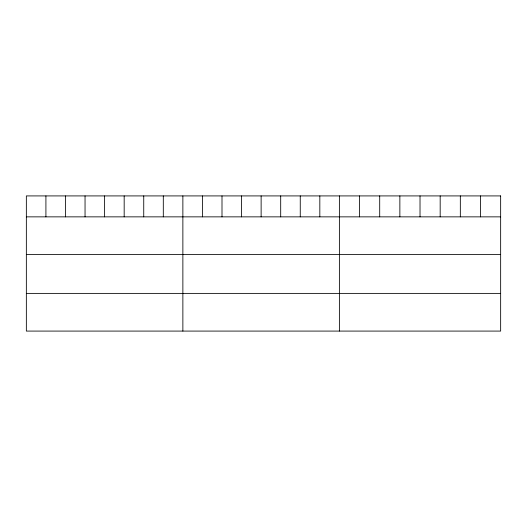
<?xml version="1.0" encoding="UTF-8"?>
<svg xmlns="http://www.w3.org/2000/svg" width="527" height="527" viewBox="0 0 527 527"><rect width="100%" height="100%" fill="white"/><g stroke="black" fill="none" stroke-linecap="round" stroke-linejoin="round"><path stroke-width="0.79" d="M26.35 216.86L500.65 216.86M26.35 254.554L500.65 254.554M26.35 293.387L500.65 293.387M480.492 195.919L480.492 216.86M460.334 195.919L460.334 216.86M440.177 195.919L440.177 216.86M420.019 195.919L420.019 216.86M399.861 195.919L399.861 216.86M379.703 195.919L379.703 216.86M359.546 195.919L359.546 216.86M339.388 195.919L339.388 331.081M319.823 195.919L319.823 216.86M300.258 195.919L300.258 216.86M280.693 195.919L280.693 216.86M261.128 195.919L261.128 216.86M241.564 195.919L241.564 216.86M221.999 195.919L221.999 216.86M202.434 195.919L202.434 216.86M182.869 195.919L182.869 331.081M163.304 195.919L163.304 216.86M143.739 195.919L143.739 216.86M124.174 195.919L124.174 216.86M104.609 195.919L104.609 216.86M85.045 195.919L85.045 216.86M65.48 195.919L65.48 216.86M45.915 195.919L45.915 216.86M500.65 195.919L26.35 195.919L26.35 331.081L500.65 331.081L500.65 195.919"/></g></svg>
